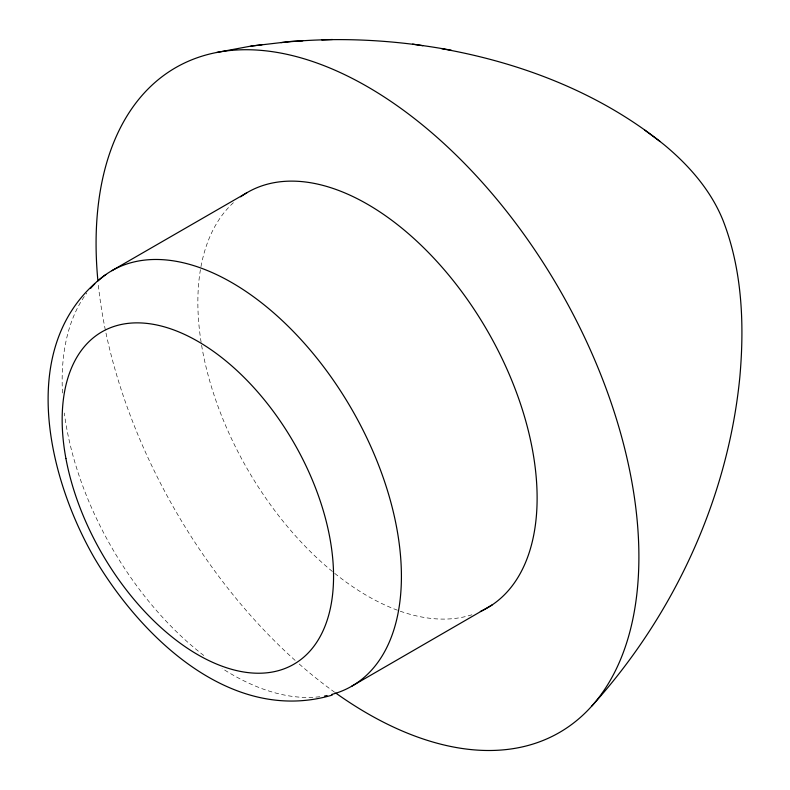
<?xml version="1.0" encoding="UTF-8"?>
<svg xmlns="http://www.w3.org/2000/svg" width="790" height="790" viewBox="0 0 790 790"><rect width="100%" height="100%" fill="white"/><g stroke="black" fill="none" stroke-linecap="round" stroke-linejoin="round"><path stroke-width="0.59" stroke-dasharray="3.95 2.96" d="M334.743 692.317A383.831 221.605 60 0 1 298.699 663.561M295.134 660.4A383.831 221.605 60 0 1 98.088 282.662M471.916 614.758A239.893 138.507 60 0 1 247.389 469.102A239.893 138.507 60 0 1 234.077 202.112M319.772 696.721A239.893 138.507 60 0 1 222.089 668.419M203.781 655.483A239.893 138.507 60 0 1 64.316 413.002M62.489 393.025A239.893 138.507 60 0 1 86.752 293.13"/><path stroke-width="1.19" d="M591.838 706.013C673.682 615.509 727.788 499.082 739.815 377.344C744.496 324.809 742.343 270.121 723.048 220.469C710.99 190.538 689.295 165.703 664.736 145.242C601.072 93.388 522.062 62.943 441.778 48.713M105.811 274.555C15.553 340.885 46.738 475.195 94.296 557.839C141.064 637.323 231.579 724.884 332.205 695.091M351.728 686.214L492.16 604.913M111.834 270.703L246.786 192.8M216.5 52.515L250.934 46.096L262.043 44.773M280.934 42.63C337.685 36.587 395.247 39.846 451.307 50.244M250.934 46.096L291.678 41.347L302.728 40.863M321.846 39.964L332.452 39.5M412.637 44.082L422.828 45.721M644.897 130.222L660.173 141.568M97.861 280.312A383.831 221.605 60 0 1 357.357 81.084A383.831 221.605 60 0 1 638.676 569.215A383.831 221.605 60 0 1 335.71 693.008M240.644 196.828A239.893 138.507 60 0 1 487.321 330.664A239.893 138.507 60 0 1 480.35 611.5M97.407 281.339A239.893 138.507 60 0 1 353.268 411.896A239.893 138.507 60 0 1 331.8 694.41M327.03 695.536A239.893 138.507 60 0 1 324.611 696M90.603 288.36A239.893 138.507 60 0 1 94.78 283.867M65.916 458.506A191.921 110.807 60 0 0 291.303 665.624A191.921 110.807 60 0 0 236.348 370.006A191.921 110.807 60 0 0 65.916 458.506"/></g></svg>
